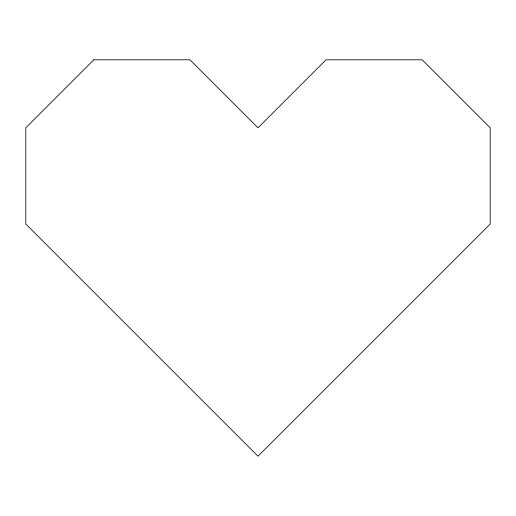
<?xml version="1.0" encoding="UTF-8"?>
<svg xmlns="http://www.w3.org/2000/svg" width="516" height="516" viewBox="0 0 516 516"><rect width="100%" height="100%" fill="white"/><g stroke="black" fill="none" stroke-linecap="round" stroke-linejoin="round"><path stroke-width="0.77" d="M93.809 59.804L25.8 127.813L25.8 223.996L258 456.196L490.2 223.996L490.2 127.813L422.191 59.804L326.009 59.804L258 127.813L189.991 59.804L93.809 59.804"/></g></svg>
